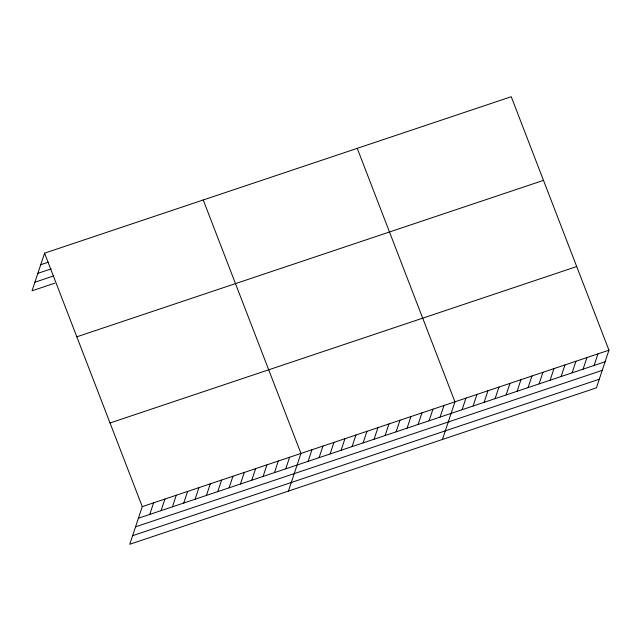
<?xml version="1.0" encoding="UTF-8"?>
<svg xmlns="http://www.w3.org/2000/svg" width="641" height="641" viewBox="0 0 641 641"><rect width="100%" height="100%" fill="white"/><g stroke="black" fill="none" stroke-linecap="round" stroke-linejoin="round"><path stroke-width="0.96" d="M44.574 253.163L142.278 506.638L129.754 544.281L596.426 387.837L608.95 350.194L511.246 96.719L44.574 253.163L32.05 290.806L54.717 283.21M149.762 514.419L153.616 502.84M161.091 510.621L164.945 499.043M172.429 506.823L176.283 495.237M183.759 503.025L187.613 491.439M195.096 499.219L198.95 487.641M206.426 495.421L210.28 483.843M217.764 491.623L221.618 480.045M229.093 487.825L232.947 476.239M240.431 484.027L244.285 472.441M251.761 480.221L255.615 468.643M263.098 476.423L266.944 464.845M274.428 472.625L278.282 461.047M285.766 468.827L289.612 457.249M288.426 491.094L300.95 453.443L203.237 199.976M308.097 461.336L311.951 449.758M319.098 457.65L322.952 446.072M330.099 453.964L333.945 442.386M341.092 450.278L344.946 438.692M352.093 446.585L355.947 435.007M363.094 442.899L366.948 431.321M374.096 439.213L377.95 427.635M385.097 435.527L388.951 423.941M396.098 431.842L399.952 420.256M407.099 428.148L410.945 416.57M418.1 424.462L421.946 412.884M429.093 420.776L432.947 409.19M440.095 417.091L443.949 405.505M442.426 439.462L454.95 401.819L357.237 148.343M462.097 409.711L465.951 398.133M473.098 406.025L476.952 394.447M484.099 402.34L487.953 390.754M495.1 398.646L498.946 387.068M506.094 394.96L509.948 383.382M517.095 391.274L520.949 379.696M528.096 387.589L531.95 376.003M539.097 383.895L542.951 372.317M550.098 380.209L553.952 368.631M561.099 376.523L564.953 364.945M572.101 372.838L575.947 361.252M583.094 369.144L586.948 357.566M594.095 365.458L597.949 353.88M40.72 264.741L48.275 262.209M37.859 273.346L51.08 268.916M34.91 282.208L53.804 275.878M76.816 336.813L543.488 180.361M110.036 422.988L576.708 266.544M142.278 506.638L608.95 350.194M138.432 518.216L605.096 361.772M135.563 526.822L602.236 370.37M132.623 535.684L599.287 379.232"/></g></svg>
